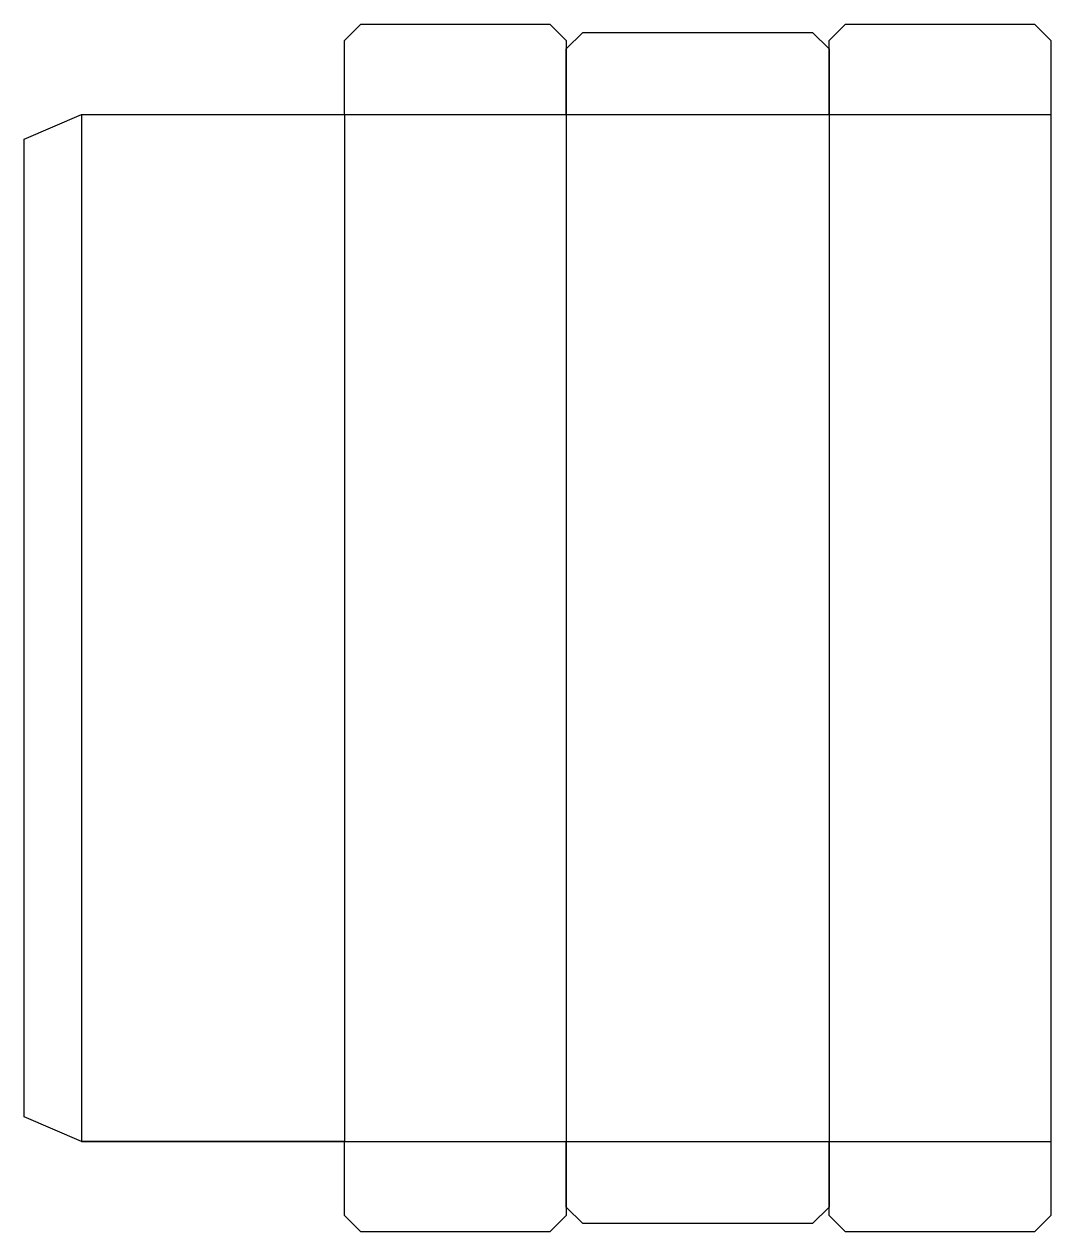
# Model space of a CAD drawing. Header units: metres. Extents: x 10 to 260, y 8 to 302.
import ezdxf

# ---------------------------------------------------------------- set-up
doc = ezdxf.new("R2010")
doc.units = ezdxf.units.M
doc.layers.add('CUT', color=1, linetype='Continuous')
doc.layers.add('FOLD', color=5, linetype='Continuous')

msp = doc.modelspace()

# ---------------------------------------------------------------- linework, layer by layer
at = {"layer": 'CUT'}
msp.add_lwpolyline([(10, 274), (24, 280), (24, 280), (88, 280), (88, 280), (88, 298), (92, 302), (138, 302), (142, 298), (142, 280), (142, 280), (142, 296), (146, 300), (202, 300), (206, 296), (206, 280), (206, 280), (206, 298), (210, 302), (256, 302), (260, 298), (260, 280), (260, 30), (260, 30), (260, 12), (256, 8), (210, 8), (206, 12), (206, 30), (206, 30), (206, 14), (202, 10), (146, 10), (142, 14), (142, 30), (142, 30), (142, 12), (138, 8), (92, 8), (88, 12), (88, 30), (88, 30), (24, 30), (24, 30), (10, 36)], close=True, dxfattribs=at)
at = {"layer": 'FOLD'}
for points in [[(24, 280), (24, 30)], [(24, 280), (260, 280)], [(88, 280), (88, 30)], [(142, 280), (142, 30)], [(206, 280), (206, 30)], [(24, 30), (260, 30)]]:
    msp.add_lwpolyline(points, dxfattribs=at)

doc.saveas('drawing.dxf')
